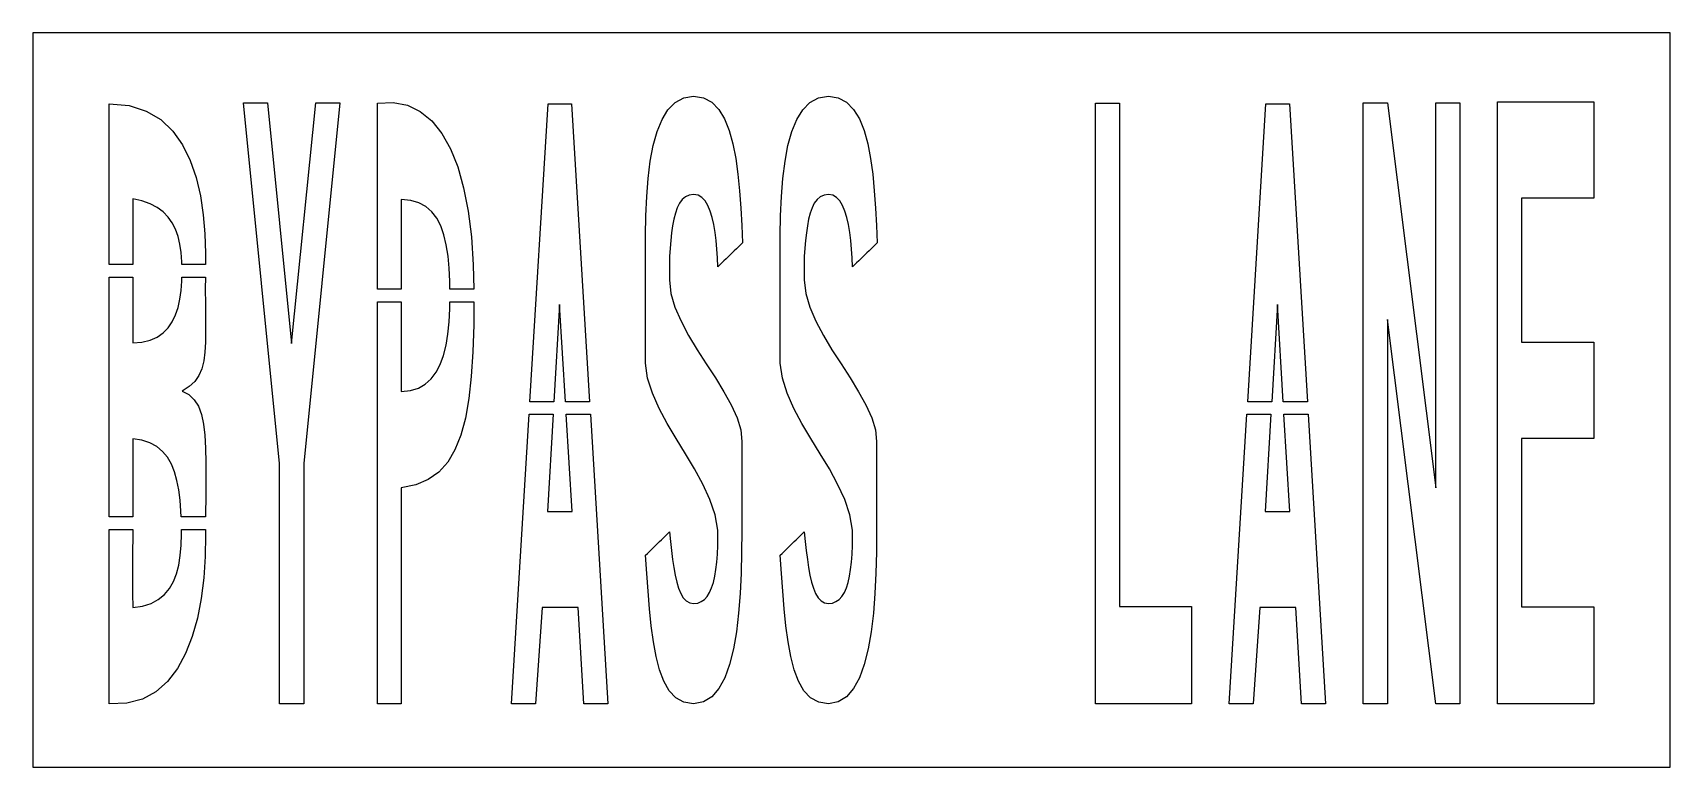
# Model space of a CAD drawing. Extents: x 0 to 98, y 0 to 44.
import ezdxf

# ---------------------------------------------------------------- set-up
doc = ezdxf.new("R2010")
doc.units = 0
doc.layers.add('CUT', color=7, linetype='Continuous')
doc.layers.add('OUTSIDE', color=1, linetype='Continuous')

msp = doc.modelspace()

# ---------------------------------------------------------------- linework, layer by layer
at = {"layer": 'CUT'}
for points in [[(41.6848, 38.1442), (41.9044, 37.3522), (42.0772, 36.4702), (42.2068, 35.5198), (42.3004, 34.5226), (42.376, 33.4966), (42.43, 32.4562), (42.4804, 31.4194), (42.3544, 31.3006), (42.232, 31.1782), (42.1096, 31.0594), (41.9836, 30.937), (41.8612, 30.8182), (41.7388, 30.6994), (41.6128, 30.577), (41.4904, 30.4582), (41.368, 30.3358), (41.242, 30.217), (41.1196, 30.0982), (40.9972, 29.9758), (40.972, 30.5086), (40.936, 31.0378), (40.8928, 31.549), (40.8316, 32.0422), (40.756, 32.5066), (40.6624, 32.935), (40.5436, 33.3166), (40.4068, 33.6514), (40.2376, 33.9214), (40.0432, 34.1266), (39.8164, 34.2598), (39.5536, 34.3066), (39.2908, 34.2742), (39.0676, 34.1734), (38.8732, 34.0114), (38.7112, 33.7882), (38.5744, 33.5146), (38.4628, 33.1978), (38.3692, 32.8342), (38.2972, 32.4382), (38.236, 32.0098), (38.1856, 31.5598), (38.146, 31.0882), (38.11, 30.6022), (38.11, 30.4834), (38.11, 30.3682), (38.11, 30.2494), (38.11, 30.1342), (38.11, 30.0154), (38.11, 29.9002), (38.11, 29.7814), (38.11, 29.6662), (38.11, 29.5474), (38.11, 29.4322), (38.11, 29.3134), (38.11, 29.1982), (38.1964, 28.3882), (38.434, 27.5602), (38.7976, 26.7178), (39.2512, 25.8646), (39.766, 25.0114), (40.3096, 24.1582), (40.8532, 23.3194), (41.3608, 22.4986), (41.8036, 21.703), (42.1528, 20.9362), (42.376, 20.2054), (42.4408, 19.5214), (42.4408, 19.075), (42.4408, 18.625), (42.4408, 18.1786), (42.4408, 17.7286), (42.4408, 17.2786), (42.4408, 16.8322), (42.4408, 16.3822), (42.4408, 15.9358), (42.4408, 15.4858), (42.4408, 15.0358), (42.4408, 14.5894), (42.4408, 14.1394), (42.4264, 12.883), (42.3976, 11.6302), (42.3364, 10.4062), (42.2428, 9.229), (42.1132, 8.1166), (41.9332, 7.0906), (41.7028, 6.1654), (41.4148, 5.3662), (41.062, 4.711), (40.6372, 4.2214), (40.1368, 3.9118), (39.5536, 3.8038), (38.974, 3.8974), (38.4916, 4.1638), (38.092, 4.585), (37.768, 5.1502), (37.5088, 5.8378), (37.3036, 6.6298), (37.1416, 7.5154), (37.0156, 8.473), (36.9148, 9.4846), (36.832, 10.5394), (36.7492, 11.6158), (36.6664, 12.6958), (36.7852, 12.8146), (36.9076, 12.9298), (37.0264, 13.0486), (37.1488, 13.1638), (37.2676, 13.2826), (37.3864, 13.3978), (37.5088, 13.5166), (37.6276, 13.6318), (37.75, 13.7506), (37.8688, 13.8658), (37.9912, 13.9846), (38.11, 14.0998), (38.1712, 13.531), (38.2324, 12.9802), (38.2972, 12.4546), (38.3692, 11.9614), (38.452, 11.5042), (38.5456, 11.0902), (38.6536, 10.723), (38.7832, 10.4134), (38.9344, 10.1578), (39.1108, 9.9706), (39.316, 9.8518), (39.5536, 9.8122), (39.7948, 9.8374), (40.0072, 9.9202), (40.198, 10.0534), (40.3636, 10.237), (40.5076, 10.471), (40.63, 10.7518), (40.7344, 11.0758), (40.8172, 11.443), (40.8856, 11.8498), (40.936, 12.2926), (40.972, 12.7714), (40.9972, 13.2826), (41.0044, 14.2078), (40.8388, 15.1294), (40.5292, 16.0474), (40.108, 16.9618), (39.6112, 17.8726), (39.064, 18.7834), (38.506, 19.6906), (37.9696, 20.5942), (37.4836, 21.4978), (37.084, 22.4014), (36.7996, 23.3014), (36.6664, 24.205), (36.6664, 24.7414), (36.6664, 25.2778), (36.6664, 25.8142), (36.6664, 26.3506), (36.6664, 26.8834), (36.6664, 27.4198), (36.6664, 27.9562), (36.6664, 28.4926), (36.6664, 29.029), (36.6664, 29.5654), (36.6664, 30.1018), (36.6664, 30.6382), (36.6664, 31.8478), (36.6916, 33.0358), (36.742, 34.1806), (36.832, 35.275), (36.958, 36.2974), (37.1344, 37.237), (37.3684, 38.0758), (37.66, 38.7958), (38.0164, 39.3826), (38.4484, 39.8218), (38.956, 40.099), (39.5536, 40.1962), (40.144, 40.1026), (40.6444, 39.8326), (41.0656, 39.4042), (41.4076, 38.8354)], [(49.7488, 38.1442), (49.9684, 37.3522), (50.1412, 36.4702), (50.2708, 35.5198), (50.3644, 34.5226), (50.44, 33.4966), (50.494, 32.4562), (50.5444, 31.4194), (50.4184, 31.3006), (50.296, 31.1782), (50.1736, 31.0594), (50.0476, 30.937), (49.9252, 30.8182), (49.8028, 30.6994), (49.6768, 30.577), (49.5544, 30.4582), (49.432, 30.3358), (49.306, 30.217), (49.1836, 30.0982), (49.0612, 29.9758), (49.036, 30.5086), (49, 31.0378), (48.9568, 31.549), (48.8956, 32.0422), (48.82, 32.5066), (48.7264, 32.935), (48.6076, 33.3166), (48.4708, 33.6514), (48.3016, 33.9214), (48.1072, 34.1266), (47.8804, 34.2598), (47.6176, 34.3066), (47.3548, 34.2742), (47.1316, 34.1734), (46.9372, 34.0114), (46.7752, 33.7882), (46.6384, 33.5146), (46.5268, 33.1978), (46.4332, 32.8342), (46.3612, 32.4382), (46.3, 32.0098), (46.2496, 31.5598), (46.21, 31.0882), (46.174, 30.6022), (46.174, 30.4834), (46.174, 30.3682), (46.174, 30.2494), (46.174, 30.1342), (46.174, 30.0154), (46.174, 29.9002), (46.174, 29.7814), (46.174, 29.6662), (46.174, 29.5474), (46.174, 29.4322), (46.174, 29.3134), (46.174, 29.1982), (46.2604, 28.3882), (46.498, 27.5602), (46.8616, 26.7178), (47.3152, 25.8646), (47.83, 25.0114), (48.3736, 24.1582), (48.9172, 23.3194), (49.4248, 22.4986), (49.8676, 21.703), (50.2168, 20.9362), (50.44, 20.2054), (50.5048, 19.5214), (50.5048, 19.075), (50.5048, 18.625), (50.5048, 18.1786), (50.5048, 17.7286), (50.5048, 17.2786), (50.5048, 16.8322), (50.5048, 16.3822), (50.5048, 15.9358), (50.5048, 15.4858), (50.5048, 15.0358), (50.5048, 14.5894), (50.5048, 14.1394), (50.4904, 12.883), (50.4616, 11.6302), (50.4004, 10.4062), (50.3068, 9.229), (50.1772, 8.1166), (49.9972, 7.0906), (49.7668, 6.1654), (49.4788, 5.3662), (49.126, 4.711), (48.7012, 4.2214), (48.2008, 3.9118), (47.6176, 3.8038), (47.038, 3.8974), (46.5556, 4.1638), (46.156, 4.585), (45.832, 5.1502), (45.5728, 5.8378), (45.3676, 6.6298), (45.2056, 7.5154), (45.0796, 8.473), (44.9788, 9.4846), (44.896, 10.5394), (44.8132, 11.6158), (44.7304, 12.6958), (44.8492, 12.8146), (44.9716, 12.9298), (45.0904, 13.0486), (45.2128, 13.1638), (45.3316, 13.2826), (45.4504, 13.3978), (45.5728, 13.5166), (45.6916, 13.6318), (45.814, 13.7506), (45.9328, 13.8658), (46.0552, 13.9846), (46.174, 14.0998), (46.2352, 13.531), (46.2964, 12.9802), (46.3612, 12.4546), (46.4332, 11.9614), (46.516, 11.5042), (46.6096, 11.0902), (46.7176, 10.723), (46.8472, 10.4134), (46.9984, 10.1578), (47.1748, 9.9706), (47.38, 9.8518), (47.6176, 9.8122), (47.8588, 9.8374), (48.0712, 9.9202), (48.262, 10.0534), (48.4276, 10.237), (48.5716, 10.471), (48.694, 10.7518), (48.7984, 11.0758), (48.8812, 11.443), (48.9496, 11.8498), (49, 12.2926), (49.036, 12.7714), (49.0612, 13.2826), (49.0684, 14.2078), (48.9028, 15.1294), (48.5932, 16.0474), (48.172, 16.9618), (47.6752, 17.8726), (47.128, 18.7834), (46.57, 19.6906), (46.0336, 20.5942), (45.5476, 21.4978), (45.148, 22.4014), (44.8636, 23.3014), (44.7304, 24.205), (44.7304, 24.7414), (44.7304, 25.2778), (44.7304, 25.8142), (44.7304, 26.3506), (44.7304, 26.8834), (44.7304, 27.4198), (44.7304, 27.9562), (44.7304, 28.4926), (44.7304, 29.029), (44.7304, 29.5654), (44.7304, 30.1018), (44.7304, 30.6382), (44.7304, 31.8478), (44.7556, 33.0358), (44.806, 34.1806), (44.896, 35.275), (45.022, 36.2974), (45.1984, 37.237), (45.4324, 38.0758), (45.724, 38.7958), (46.0804, 39.3826), (46.5124, 39.8218), (47.02, 40.099), (47.6176, 40.1962), (48.208, 40.1026), (48.7084, 39.8326), (49.1296, 39.4042), (49.4716, 38.8354)], [(10.3468, 30.8038), (10.3423, 30.1142), (8.9291, 30.1142), (8.9248, 30.2854), (8.8852, 30.8254), (8.8096, 31.3294), (8.7016, 31.7974), (8.5504, 32.2258), (8.3524, 32.6146), (8.104, 32.9602), (7.8052, 33.2662), (7.4452, 33.5326), (7.0276, 33.7522), (6.538, 33.925), (5.98, 34.0582), (5.98, 33.3382), (5.98, 32.6182), (5.98, 31.8982), (5.98, 31.1782), (5.98, 30.4582), (5.98, 30.1142), (4.5796, 30.1142), (4.5796, 30.7606), (4.5796, 33.7558), (4.5796, 36.7546), (4.5796, 39.7498), (5.7712, 39.6382), (6.7936, 39.3106), (7.6576, 38.7922), (8.3776, 38.1118), (8.9608, 37.291), (9.4252, 36.3514), (9.778, 35.3254), (10.0372, 34.231), (10.2064, 33.097), (10.3072, 31.945)], [(16.2148, 18.2038), (16.2148, 3.8038), (14.7748, 3.8038), (14.7748, 18.2038), (12.6148, 39.8038), (14.0548, 39.8038), (15.4948, 25.3822), (16.9348, 39.8038), (18.3784, 39.8038)], [(25.7836, 34.7062), (26.0572, 33.3058), (26.2516, 31.765), (26.3668, 30.0874), (26.3959, 28.6346), (24.9691, 28.6346), (24.9628, 29.1154), (24.9232, 29.8966), (24.8548, 30.6202), (24.7504, 31.2862), (24.6064, 31.891), (24.4156, 32.4274), (24.178, 32.8918), (23.8828, 33.2806), (23.5264, 33.5938), (23.1088, 33.817), (22.6192, 33.9574), (22.0576, 34.0042), (22.0576, 33.0466), (22.0576, 32.089), (22.0576, 31.1314), (22.0576, 30.1738), (22.0576, 29.2162), (22.0576, 28.6346), (20.6284, 28.6346), (20.6284, 30.8002), (20.6284, 33.799), (20.6284, 36.7942), (20.6284, 39.7894), (21.568, 39.829), (22.4248, 39.6562), (23.1916, 39.2854), (23.8756, 38.7202), (24.4768, 37.9714), (24.9952, 37.0498), (25.4308, 35.959)], [(32.2492, 39.7498), (33.3255, 21.8972), (31.8811, 21.8972), (31.5328, 27.7186), (31.193, 21.8972), (29.7545, 21.8972), (30.8416, 39.7498)], [(63.5944, 3.8038), (63.5944, 39.7894), (65.0344, 39.7894), (65.0344, 9.625), (69.358, 9.625), (69.358, 3.8038)], [(75.2044, 39.7498), (76.2807, 21.8972), (74.8363, 21.8972), (74.488, 27.7186), (74.1482, 21.8972), (72.7097, 21.8972), (73.7968, 39.7498)], [(85.4068, 39.8002), (85.4068, 3.8038), (83.9632, 3.8038), (81.0688, 26.8294), (81.0688, 3.8038), (79.6216, 3.8038), (79.6216, 39.8002), (81.0688, 39.8002), (83.9632, 16.7458), (83.9632, 39.8002)], [(93.4204, 25.4578), (93.4204, 19.6978), (89.0968, 19.6978), (89.0968, 9.6178), (93.4204, 9.6178), (93.4204, 3.8038), (87.6568, 3.8038), (87.6568, 39.8578), (93.4204, 39.8578), (93.4204, 34.0978), (89.0968, 34.0978), (89.0968, 25.4578)], [(10.2388, 24.3382), (10.12, 23.8738), (9.9436, 23.467), (9.6952, 23.1106), (9.364, 22.8046), (8.9392, 22.5382), (9.346, 22.3222), (9.6664, 22.0198), (9.9148, 21.6238), (10.0984, 21.1342), (10.2244, 20.5546), (10.3036, 19.885), (10.3468, 19.1182), (10.3648, 18.2614), (10.3612, 17.311), (10.3504, 16.267), (10.3396, 15.1294), (10.3396, 14.9942), (8.8819, 14.9942), (8.8672, 15.349), (8.8168, 16.0042), (8.7376, 16.6126), (8.6296, 17.1814), (8.4856, 17.6962), (8.2984, 18.1606), (8.0608, 18.571), (7.7728, 18.9202), (7.4272, 19.2118), (7.0168, 19.435), (6.538, 19.5898), (5.9872, 19.6726), (5.9908, 18.8302), (5.9908, 17.9878), (5.9908, 17.1454), (5.9872, 16.303), (5.9872, 15.4606), (5.9852, 14.9942), (4.5796, 14.9942), (4.5796, 15.7846), (4.5796, 18.7798), (4.5796, 21.775), (4.5796, 24.7702), (4.5796, 27.7654), (4.5796, 29.3622), (5.98, 29.3622), (5.98, 29.0182), (5.98, 28.2982), (5.98, 27.5782), (5.98, 26.8582), (5.98, 26.1382), (5.98, 25.4182), (6.538, 25.465), (7.0276, 25.5802), (7.4452, 25.7674), (7.8052, 26.0158), (8.104, 26.3218), (8.3524, 26.6818), (8.5504, 27.0922), (8.7016, 27.5422), (8.8096, 28.0354), (8.8852, 28.5646), (8.9248, 29.1226), (8.9307, 29.3622), (10.3349, 29.3622), (10.3252, 28.6654), (10.3288, 27.733), (10.3396, 26.8942), (10.3468, 26.1382), (10.3432, 25.465), (10.3072, 24.8674)], [(25.8952, 20.911), (25.6216, 19.8886), (25.2688, 19.0102), (24.8332, 18.2758), (24.3004, 17.6854), (23.6668, 17.2318), (22.9216, 16.915), (22.0576, 16.735), (22.0576, 15.6586), (22.0576, 14.5822), (22.054, 13.5022), (22.054, 12.4258), (22.054, 11.3458), (22.0504, 10.2694), (22.0504, 9.193), (22.0468, 8.113), (22.0468, 7.0366), (22.0468, 5.9566), (22.0468, 4.8802), (22.0468, 3.8038), (21.928, 3.8038), (21.8092, 3.8038), (21.6904, 3.8038), (21.5716, 3.8038), (21.4528, 3.8038), (21.3376, 3.8038), (21.2188, 3.8038), (21.1, 3.8038), (20.9848, 3.8038), (20.866, 3.8038), (20.7472, 3.8038), (20.6284, 3.8038), (20.6284, 6.799), (20.6284, 9.7942), (20.6284, 12.793), (20.6284, 15.7918), (20.6284, 18.7942), (20.6284, 21.7966), (20.6284, 24.799), (20.6284, 27.8014), (20.6284, 27.8826), (22.0576, 27.8826), (22.0576, 27.301), (22.0576, 26.3434), (22.0576, 25.3858), (22.0576, 24.4282), (22.0576, 23.4706), (22.0576, 22.513), (22.6012, 22.567), (23.08, 22.711), (23.494, 22.945), (23.8468, 23.2618), (24.142, 23.6578), (24.3868, 24.1294), (24.5848, 24.673), (24.736, 25.2778), (24.8476, 25.9474), (24.9196, 26.6746), (24.9628, 27.4558), (24.9683, 27.8826), (26.3995, 27.8826), (26.3884, 26.5054), (26.338, 24.8782), (26.2444, 23.4058), (26.0968, 22.0846)], [(28.6528, 3.8038), (29.7087, 21.1452), (31.149, 21.1452), (30.8092, 15.3238), (32.2744, 15.3238), (31.9261, 21.1452), (33.3709, 21.1452), (34.4164, 3.8038), (32.9728, 3.8038), (32.6344, 9.5638), (30.4852, 9.5638), (30.0928, 3.8038)], [(71.608, 3.8038), (72.6639, 21.1452), (74.1042, 21.1452), (73.7644, 15.3238), (75.2296, 15.3238), (74.8813, 21.1452), (76.3261, 21.1452), (77.3716, 3.8038), (75.928, 3.8038), (75.5896, 9.5638), (73.4404, 9.5638), (73.048, 3.8038)], [(10.0804, 10.1146), (9.8536, 8.9338), (9.544, 7.825), (9.1444, 6.8098), (8.6548, 5.9098), (8.0644, 5.1394), (7.366, 4.5238), (6.5596, 4.0846), (5.6308, 3.8362), (4.5796, 3.8038), (4.5796, 6.799), (4.5796, 9.7942), (4.5796, 12.7894), (4.5796, 14.2422), (5.982, 14.2422), (5.98, 13.7758), (5.9764, 12.9334), (5.9764, 12.091), (5.9764, 11.2486), (5.9764, 10.4062), (5.98, 9.5638), (6.5704, 9.6538), (7.0816, 9.8158), (7.5136, 10.0462), (7.8808, 10.345), (8.1796, 10.7014), (8.4172, 11.119), (8.6044, 11.5942), (8.7412, 12.1162), (8.8312, 12.6886), (8.8852, 13.3042), (8.9068, 13.963), (8.9024, 14.2422), (10.3396, 14.2422), (10.3396, 13.8982), (10.318, 12.6166), (10.2352, 11.3494)]]:
    msp.add_lwpolyline(points, close=True, dxfattribs=at)
at = {"layer": 'OUTSIDE'}
msp.add_lwpolyline([(0, 0), (98, 0), (98, 44), (0, 44)], close=True, dxfattribs=at)

doc.saveas('drawing.dxf')
